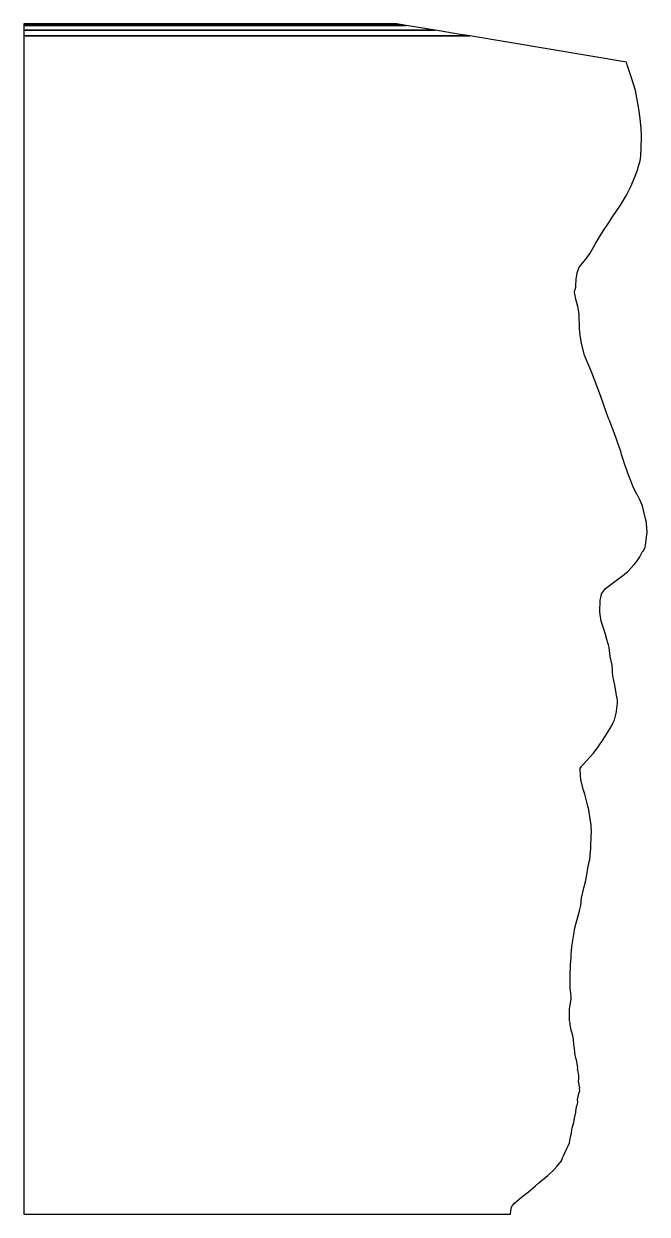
# Model space of a CAD drawing. Extents: x -56 to 40, y -92 to 92.
import ezdxf

# ---------------------------------------------------------------- set-up
doc = ezdxf.new("R2010")
doc.units = 0
doc.layers.add('19_57000', color=7, linetype='CONTINUOUS')

msp = doc.modelspace()

# ---------------------------------------------------------------- linework, layer by layer
at = {"layer": '19_57000', "color": 5}
for points in [[(-33.551, 91.539), (1.633, 91.539), (1.408, 91.578), (-56.17, 91.578), (-56.17, 91.539), (-33.551, 91.539)], [(-33.196, 91.48701), (1.942, 91.48701), (1.65, 91.537), (-56.17, 91.537), (-56.17, 91.48701), (-33.196, 91.48701)], [(-32.5, 91.341), (2.829, 91.341), (1.954, 91.48601), (-56.17, 91.48601), (-56.17, 91.341), (-32.5, 91.341)], [(-30.69, 90.59), (7.331, 90.59), (2.842, 91.33801), (-56.17, 91.33801), (-56.17, 90.59), (-30.69, 90.59)], [(10.849, 90.00001), (7.353, 90.58501), (-56.17, 90.58501), (-56.17, 89.69901), (12.665, 89.69901), (10.849, 90.00001)], [(-56.17, -13.556), (-56.17, -92.11401), (18.92, -92.11401), (18.971, -91.61), (19.085, -91.05501), (19.148, -90.89201), (19.167, -90.86401), (19.233, -90.79401), (19.534, -90.41901), (20.65, -89.466), (21.693, -88.65301), (22.798, -87.758), (23.332, -87.277), (24.703, -86.122), (25.681, -85.242), (26.13, -84.69801), (26.569, -84.192), (26.602, -84.132), (26.783, -83.87), (26.972, -83.39301), (27.173, -82.984), (27.615, -81.968), (27.834, -81.579), (28.022, -81.108), (28.21, -80.19701), (28.352, -79.636), (28.419, -79.08801), (28.461, -78.812), (28.518, -78.61501), (28.689, -77.94), (28.824, -77.32001), (29.001, -76.4), (29.009, -76.222), (29.175, -75.33801), (29.254, -75.11), (29.304, -74.804), (29.291, -74.39201), (29.46, -73.50401), (29.626, -73.077), (29.594, -72.858), (29.657, -72.551), (29.556, -72.37701), (29.509, -72.22501), (29.513, -72.02901), (29.455, -71.87901), (29.454, -71.732), (29.481, -71.108), (29.474, -70.666), (29.429, -70.469), (29.33, -69.85001), (29.279, -69.785), (29.301, -69.472), (29.109, -68.27), (29.026, -68.05801), (28.921, -67.603), (28.788, -66.561), (28.715, -65.923), (28.641, -65.081), (28.562, -64.63), (28.552, -64.52), (28.294, -63.72), (28.167, -62.903), (28.136, -62.641), (28.043, -62.243), (28.032, -61.9), (28.039, -60.467), (28.215, -59.513), (28.285, -58.946), (28.283, -58.856), (28.298, -58.677), (28.227, -57.948), (28.168, -57.226), (28.146, -55.309), (28.216, -53.65), (28.273, -52.509), (28.276, -52.108), (28.425, -50.821), (28.606, -49.555), (28.723, -48.941), (28.882, -47.914), (29.602, -45.312), (29.811, -44.478), (29.916, -43.302), (30.215, -42.026), (30.268, -41.756), (30.507, -40.825), (30.727, -39.754), (30.876, -38.695), (31.1, -37.766), (31.157, -37.444), (31.254, -36.684), (31.327, -35.678), (31.316, -35.317), (31.328, -35.276), (31.397, -33.872), (31.398, -33.589), (31.422, -33.322), (31.384, -32.02), (31.302, -31.451), (31.017, -29.7), (30.88, -29.154), (30.382, -27.304), (30.179, -26.671), (29.786, -25.078), (29.713, -24.375), (29.664, -23.492), (29.702, -23.313), (29.898, -23.035), (29.942, -22.944), (30.136, -22.743), (31.744, -20.97), (32.481, -20), (33.226, -18.852), (34.5, -16.816), (34.797, -16.26), (34.974, -15.836), (35.191, -15.012), (35.273, -14.571), (35.297, -14.495), (35.46, -13.253), (35.45, -12.816), (35.389, -12.469), (35.301, -12.103), (35.253, -11.713), (35.17, -11.371), (35.148, -11.154), (35.029, -10.503), (34.728, -9.03), (34.66, -8.533), (34.671, -7.98), (34.629, -7.601), (34.628, -7.37), (34.304, -6.079), (34.16, -4.648), (34.079, -4.274), (33.957, -3.951), (33.798, -3.456), (33.549, -2.459), (32.933, -0.618), (32.716, 0.784), (32.772, 2.661), (32.871, 3.07), (32.964, 3.57), (32.979, 3.616), (33.424, 4.245), (33.616, 4.449), (34.819, 5.373), (36.492, 6.621), (37.042, 7.066), (38.009, 8.117), (38.355, 8.553), (38.885, 9.324), (39.322, 10.123), (39.388, 10.224), (39.692, 10.75), (39.716, 10.836), (39.78, 11.151), (40.022, 13.121), (40.029, 13.331), (39.988, 13.667), (39.9, 14.637), (39.777, 15.204), (39.282, 17.21), (38.917, 18.098), (38.524, 18.832), (38.493, 18.914), (37.991, 19.879), (37.179, 21.823), (36.748, 23.104), (36.527, 23.668), (36.353, 24.206), (36.075, 25.137), (36.032, 25.402), (35.986, 25.558), (35.459, 27.031), (35.261, 27.62), (34.672, 29.13), (34.258, 30.253), (34.126, 30.557), (33.803, 31.412), (32.799, 34.232), (31.459, 37.894), (31, 38.856), (30.665, 39.679), (30.365, 40.442), (29.959, 42.043), (29.845, 42.531), (29.664, 43.537), (29.593, 44.56), (29.548, 46.8), (29.342, 47.978), (29.063, 48.891), (28.803, 50.106), (28.803, 50.165), (28.857, 50.453), (28.913, 50.565), (29.023, 50.921), (29.025, 51.212), (29.01, 51.5), (29.093, 51.816), (29.077, 52.203), (29.199, 53.029), (29.198, 53.1), (29.246, 53.245), (29.255, 53.321), (29.359, 53.585), (29.503, 53.901), (29.813, 54.345), (30.281, 54.94), (30.551, 55.256), (31.242, 56.178), (31.997, 57.586), (32.908, 59.102), (33.294, 59.692), (34.077, 60.806), (34.697, 61.771), (35.916, 63.578), (36.838, 65.144), (37.493, 66.456), (38.189, 68.069), (38.583, 69.17001), (38.655, 69.43201), (38.965, 70.445), (39.035, 71.15401), (39.169, 73.993), (39.17, 74.457), (39.084, 75.373), (38.964, 76.96201), (38.734, 78.48), (38.205, 81.26701), (37.612, 83.255), (37.497, 83.575), (36.963, 85.23), (36.83, 85.664), (12.671, 89.69901), (-56.17, 89.69901), (-56.17, -13.556)]]:
    msp.add_lwpolyline(points, dxfattribs=at)

doc.saveas('drawing.dxf')
